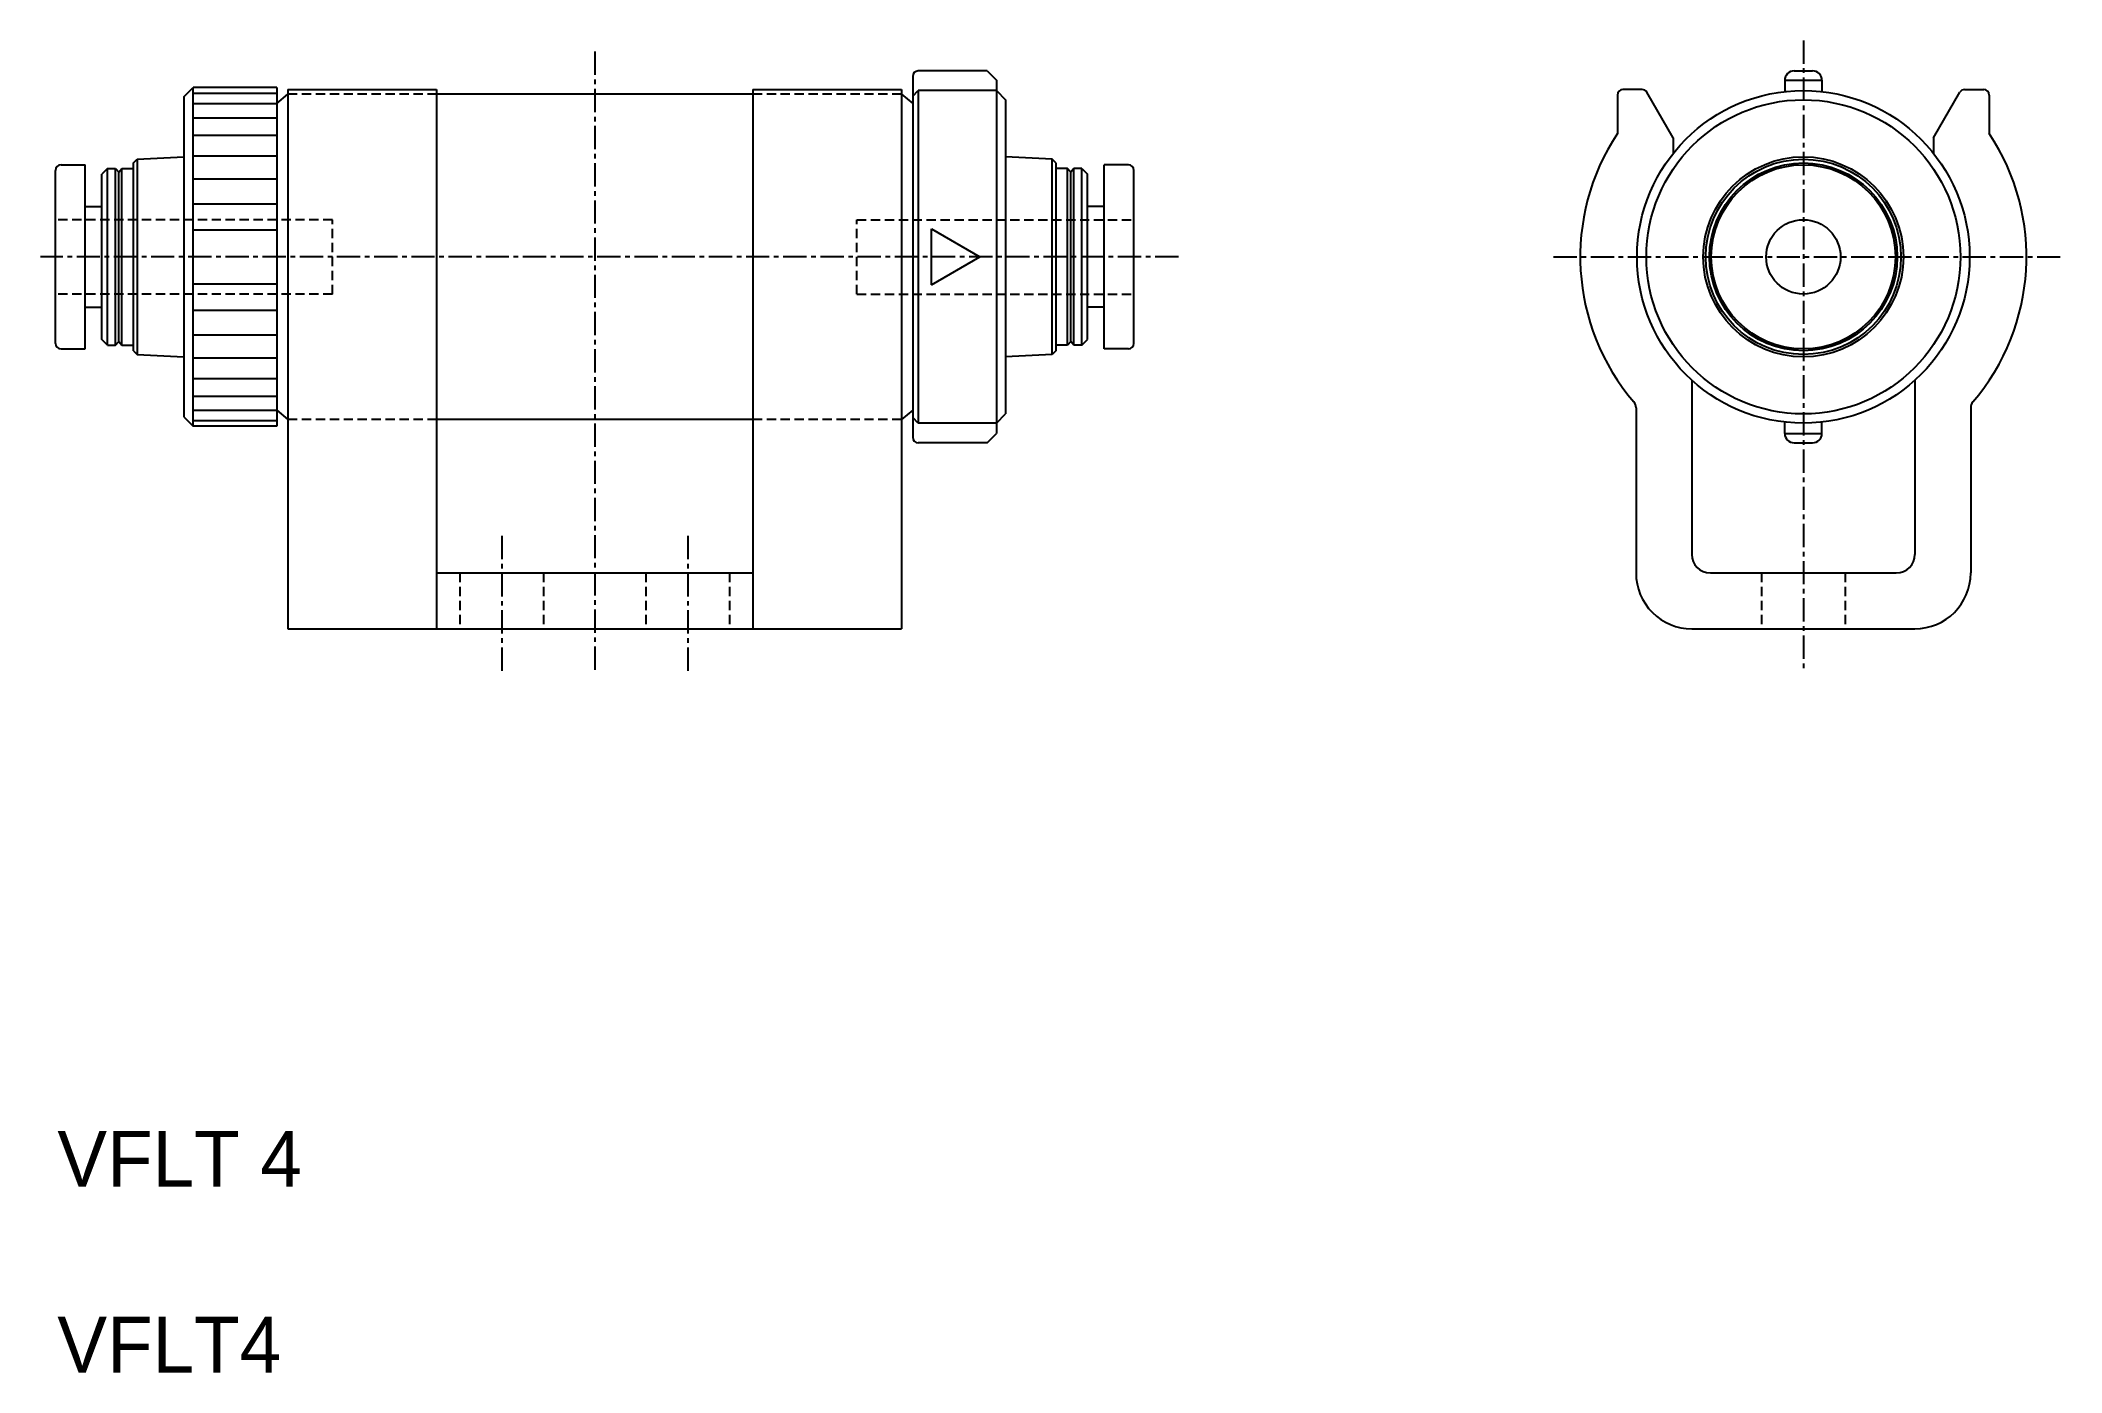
# Model space of a CAD drawing. Extents: x -1 to 108, y 0 to 72.
import ezdxf

# ---------------------------------------------------------------- set-up
doc = ezdxf.new("R2010")
doc.units = 0
doc.linetypes.add('CENTER', pattern=[2, 1.25, -0.25, 0.25, -0.25])
doc.linetypes.add('DASHED', pattern=[0.75, 0.5, -0.25])
doc.layers.get('0').update_dxf_attribs({"linetype": 'CONTINUOUS'})
doc.layers.add('CENTER', color=1, linetype='CENTER')

msp = doc.modelspace()

# ---------------------------------------------------------------- linework, layer by layer
at = {"color": 7, "linetype": 'CONTINUOUS'}
for p, q in [((46, 69.700001), (46, 50.3)), ((50, 70), (46.3, 70)), ((50, 70), (50.5, 69.5)), ((93.4, 70), (94.4, 70)), ((6.8, 68.599998), (7.3, 69.1)), ((6.8, 68.6), (6.8, 51.4)), ((7.3, 50.9), (7.3, 69.1)), ((11.8, 69.1), (7.3, 69.1)), ((7.3, 68.797274), (11.8, 68.797274)), ((11.8, 69.1), (11.8, 50.9)), ((11.8, 68.25), (12.4, 68.75)), ((12.4, 69), (12.4, 40)), ((12.4, 69), (20.4, 69)), ((20.4, 69), (20.4, 40)), ((37.4, 68.75), (20.4, 68.75)), ((37.4, 69), (37.4, 40)), ((37.4, 69), (45.4, 69)), ((45.4, 69), (45.4, 40)), ((45.4, 68.75), (46, 68.25)), ((46, 68.644274), (46.3, 68.944273)), ((46.3, 68.944271), (46.3, 51.055728)), ((50.5, 68.944271), (46.3, 68.944271)), ((50.5, 69.5), (50.5, 50.5)), ((50.5, 68.944271), (51, 68.444271)), ((83.9, 68.699997), (83.9, 66.633247)), ((85.2268, 69), (84.2, 69)), ((86.90001, 66.401918), (85.48661, 68.849997)), ((92.9, 69.5), (92.9, 68.888195)), ((92.9, 69.5), (94.9, 69.5)), ((94.9, 69.5), (94.9, 68.888195)), ((100.90001, 66.401922), (102.3134, 68.849998)), ((102.5732, 69), (103.6, 69)), ((103.9, 68.699997), (103.9, 66.633247)), ((7.3, 68.24181), (11.8, 68.24181)), ((7.3, 67.483408), (11.8, 67.483408)), ((51, 68.444271), (51, 51.555728)), ((7.3, 66.540737), (11.8, 66.540737)), ((86.9, 66.401924), (86.9, 65.567764)), ((100.9, 66.401924), (100.9, 65.567764)), ((4.1, 65.049999), (4.3, 65.25)), ((4.3, 65.25), (6.8, 65.38102)), ((4.3, 65.25), (4.3, 54.75)), ((7.3, 65.437014), (11.8, 65.437014)), ((53.5, 65.25), (51, 65.38102)), ((53.5, 54.75), (53.5, 65.25)), ((53.7, 65.049999), (53.5, 65.25)), ((-0.1, 55.35), (-0.1, 64.65)), ((0.2, 64.950001), (1.5, 64.950001)), ((1.5, 55.05), (1.5, 64.950001)), ((2.7, 64.75), (2.4, 64.449999)), ((2.4, 55.55), (2.4, 64.450001)), ((2.7, 55.25), (2.7, 64.75)), ((2.7, 64.75), (3.125, 64.75)), ((3.125, 55.25), (3.125, 64.75)), ((3.125, 64.75), (3.3, 64.549999)), ((3.3, 64.549999), (3.475, 64.75)), ((3.3, 55.45), (3.3, 64.549999)), ((3.475, 55.25), (3.475, 64.75)), ((3.475, 64.75), (4.1, 64.75)), ((4.1, 54.95), (4.1, 65.049999)), ((7.3, 64.199411), (11.8, 64.199411)), ((53.7, 65.049999), (53.7, 54.95)), ((54.325, 64.75), (53.7, 64.75)), ((54.325, 55.25), (54.325, 64.75)), ((54.5, 64.549999), (54.325, 64.75)), ((54.675, 64.75), (54.5, 64.550001)), ((54.5, 55.45), (54.5, 64.549999)), ((54.675, 55.25), (54.675, 64.75)), ((55.1, 64.75), (54.675, 64.75)), ((55.1, 55.25), (55.1, 64.75)), ((55.1, 64.75), (55.4, 64.449999)), ((55.4, 55.55), (55.4, 64.450001)), ((57.6, 64.950001), (56.3, 64.950001)), ((56.3, 55.05), (56.3, 64.950001)), ((57.9, 55.35), (57.9, 64.65)), ((1.5, 62.700001), (2.4, 62.700001)), ((7.3, 62.858408), (11.8, 62.858408)), ((56.3, 62.700001), (55.4, 62.700001)), ((7.3, 61.44702), (11.8, 61.44702)), ((47.0049, 58.5), (47.0049, 61.5)), ((47.0049, 61.5), (49.60298, 60)), ((47.0049, 58.5), (49.60298, 60)), ((7.3, 58.55298), (11.8, 58.55298)), ((1.5, 57.299999), (2.4, 57.299999)), ((7.3, 57.141592), (11.8, 57.141592)), ((56.3, 57.299999), (55.4, 57.299999)), ((2.7, 55.25), (2.4, 55.55)), ((3.125, 55.25), (3.3, 55.450001)), ((3.3, 55.45), (3.475, 55.25)), ((7.3, 55.800588), (11.8, 55.800588)), ((54.5, 55.45), (54.325, 55.250001)), ((54.675, 55.250001), (54.5, 55.450002)), ((55.1, 55.25), (55.4, 55.549999)), ((0.2, 55.05), (1.5, 55.05)), ((2.7, 55.25), (3.125, 55.25)), ((3.475, 55.25), (4.1, 55.25)), ((4.1, 54.95), (4.3, 54.749999)), ((4.3, 54.75), (6.8, 54.61898)), ((7.3, 54.562986), (11.8, 54.562986)), ((53.5, 54.75), (51, 54.61898)), ((53.7, 54.950001), (53.5, 54.749999)), ((54.325, 55.25), (53.7, 55.25)), ((55.1, 55.25), (54.675, 55.25)), ((57.6, 55.05), (56.3, 55.05)), ((7.3, 53.459262), (11.8, 53.459262)), ((87.9, 53.366751), (87.9, 44)), ((99.9, 53.366751), (99.9, 44)), ((7.3, 52.516593), (11.8, 52.516593)), ((6.8, 51.400001), (7.3, 50.9)), ((7.3, 51.758189), (11.8, 51.758189)), ((7.3, 51.202727), (11.8, 51.202727)), ((11.8, 51.750001), (12.4, 51.25)), ((37.4, 51.25), (20.4, 51.25)), ((46, 51.75), (45.4, 51.25)), ((46.3, 51.055728), (46, 51.355727)), ((50.5, 51.055728), (51, 51.555728)), ((84.9, 51.875961), (84.9, 43)), ((92.9, 50.5), (92.9, 51.111806)), ((94.9, 50.5), (94.9, 51.111806)), ((102.9, 51.875961), (102.9, 43)), ((11.8, 50.9), (7.3, 50.9)), ((50.5, 51.055728), (46.3, 51.055728)), ((50, 50.000001), (50.5, 50.5)), ((92.9, 50.5), (94.9, 50.5)), ((50, 50), (46.3, 50)), ((93.4, 50), (94.4, 50)), ((20.4, 43), (37.4, 43)), ((88.9, 43), (98.9, 43)), ((12.4, 40), (45.4, 40)), ((87.9, 40), (99.9, 40))]:
    msp.add_line(p, q, dxfattribs=at)
at = {"color": 3, "linetype": 'DASHED'}
for p, q in [((20.4, 68.75), (12.4, 68.75)), ((45.4, 68.75), (37.4, 68.75)), ((14.8, 62), (-0.1, 62)), ((14.8, 58), (14.8, 62)), ((43, 62), (57.9, 62)), ((43, 58), (43, 62)), ((14.8, 58), (-0.1, 58)), ((43, 58), (57.9, 58)), ((20.4, 51.25), (12.4, 51.25)), ((45.4, 51.25), (37.4, 51.25)), ((21.65, 43), (21.65, 40)), ((26.15, 43), (26.15, 40)), ((31.65, 43), (31.65, 40)), ((36.15, 43), (36.15, 40)), ((91.65, 43), (91.65, 40)), ((96.15, 43), (96.15, 40))]:
    msp.add_line(p, q, dxfattribs=at)
at = {"color": 7, "linetype": 'CONTINUOUS'}
for radius in [8.944272, 8.444272, 5.38102, 5.38102, 5.25, 5.049999, 4.95, 2]:
    msp.add_circle((93.9, 60), radius, dxfattribs=at)
for centre, radius, start, end in [((46.3, 69.700001), 0.3, 90, 180), ((93.4, 69.5), 0.5, 90, 180), ((94.4, 69.5), 0.5, 0, 90.000003), ((84.2, 68.699997), 0.3, 90, 180), ((85.2268, 68.699997), 0.3, 29.99994, 90), ((102.5732, 68.699997), 0.3, 90, 150.00006), ((103.6, 68.699997), 0.3, 0, 90), ((93.9, 60), 12, 146.44268, 220.5358), ((93.9, 60), 12, 319.4642, 33.557309), ((0.2, 64.65), 0.3, 90, 180), ((57.6, 64.65), 0.3, 0, 90), ((0.2, 55.35), 0.3, 180, 270), ((57.6, 55.35), 0.3, 270, 0), ((84.4, 51.875961), 0.5, 0, 40.535805), ((103.4, 51.875961), 0.5, 139.4642, 180), ((46.3, 50.3), 0.3, 180, 270), ((93.4, 50.5), 0.5, 180, 270), ((94.4, 50.5), 0.5, 270, 0), ((88.9, 44), 1, 180, 270), ((98.9, 44), 1, 270, 0), ((87.9, 43), 3, 179.99999, 270), ((99.9, 43), 3, 270, 0)]:
    msp.add_arc(centre, radius, start, end, dxfattribs=at)
at = {"layer": 'CENTER', "color": 1, "linetype": 'CENTER'}
for p, q in [((28.9, 71.038765), (28.9, 37.70422)), ((93.9, 71.640007), (93.9, 37.710834)), ((60.28959, 60), (-0.90976, 60)), ((80.46766, 60), (107.78732, 60)), ((23.9, 44.993465), (23.9, 37.70422)), ((33.9, 44.993465), (33.9, 37.70422))]:
    msp.add_line(p, q, dxfattribs=at)

# ---------------------------------------------------------------- texts
for s, p in [('VFLT 4', (0, 10)), ('VFLT4', (0, 0))]:
    msp.add_text(s, height=3).set_placement(p)

doc.saveas('drawing.dxf')
